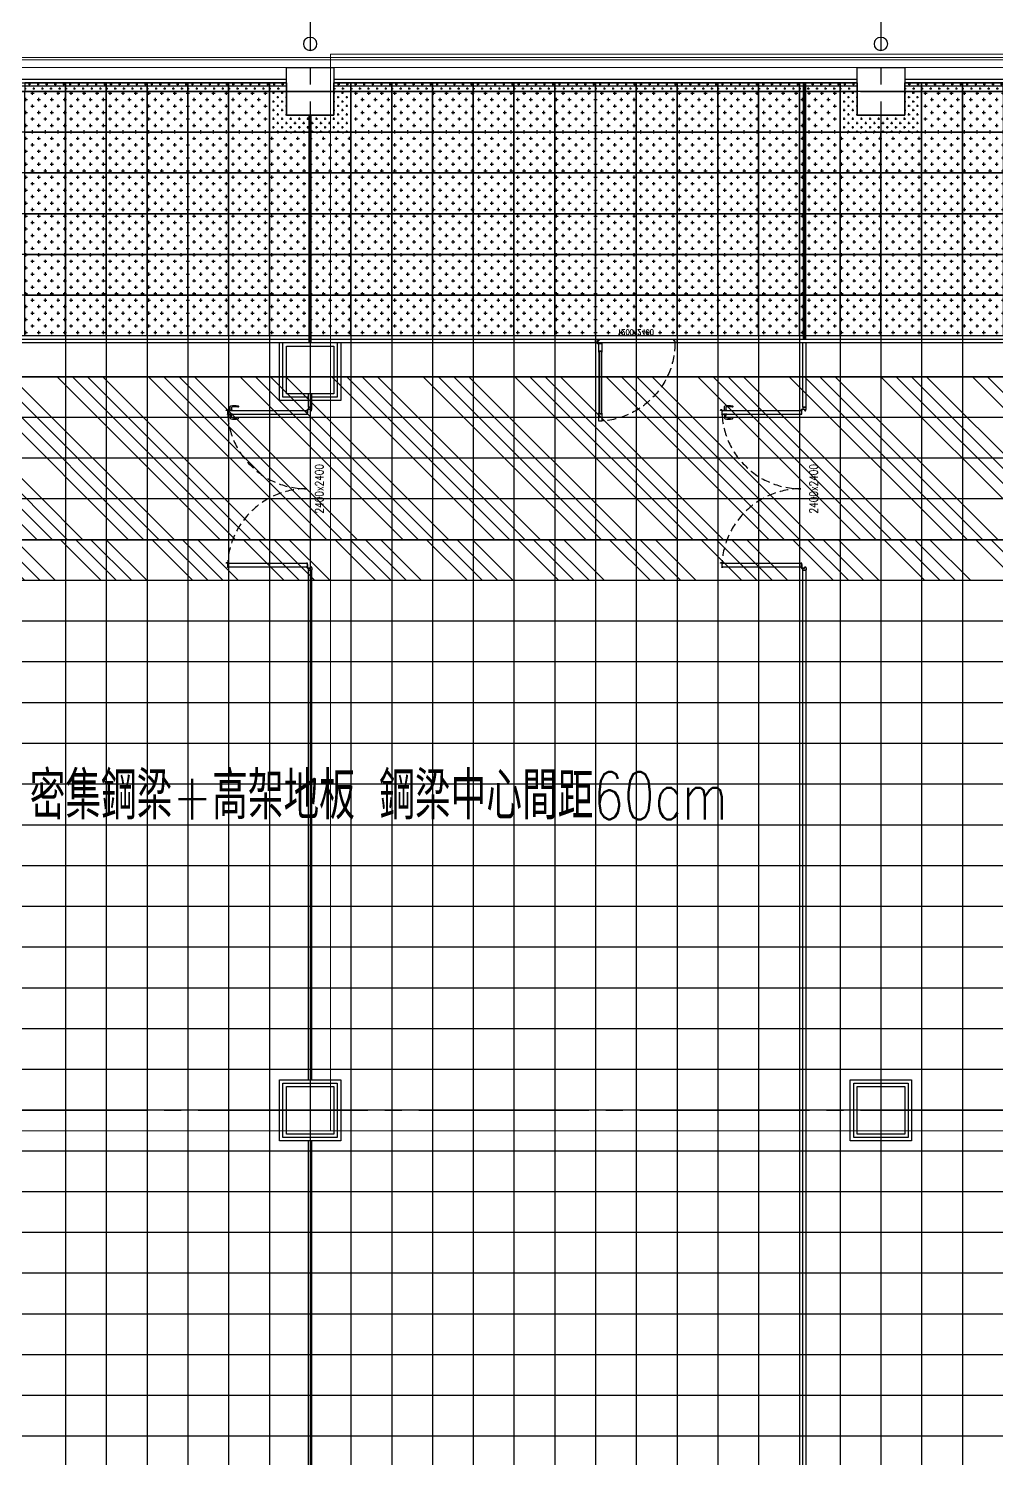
# Model space of a CAD drawing. Header units: millimetres. Extents: x -960 to 41501, y -1010 to 11880.
# Drawn here: x 3906 to 5330, y 6987 to 9092 of the extents above; entities that cross this region are included whole.
import ezdxf
from ezdxf.enums import TextEntityAlignment as Align

# ---------------------------------------------------------------- set-up
doc = ezdxf.new("R2010")
doc.units = ezdxf.units.MM
doc.header["$LTSCALE"] = 100
for name, pattern in [('188K-SM-03-F10-ARCH-PA-Y2257103$0$AP5A-SM-03-F20-ARCH-PA-Y2230801+Y2230803$0$ALL-PA-TXT-Y2221201$0$DASHED', [19.05, 12.7, -6.35]), ('188K-SM-03-F10-ARCH-PA-Y2257103$0$DASHED', [19.05, 12.7, -6.35]), ('X-S-FAB-L10$0$COL-CEN-LIN', [3.25, 2.5, -0.25, 0.25, -0.25])]:
    doc.linetypes.add(name, pattern=pattern)
for name, color, linetype in [('0-XREF', 7, 'Continuous'), ('188K-SM-03-F10-ARCH-PA-Y2257103$0$K-Divider-7.5', 53, 'Continuous'), ('188K-SM-03-F10-ARCH-PA-Y2257103$0$K-Door', 53, 'Continuous'), ('188K-SM-03-F10-ARCH-PA-Y2257103$0$K-P1S-4.2-單抗', 53, 'Continuous'), ('188K-SM-03-F10-ARCH-PA-Y2257103$0$K-P2D-4.2-雙抗', 53, 'Continuous'), ('188K-SM-03-F10-ARCH-PA-Y2257103$0$K-岩棉 2hr 7.5-非抗', 53, 'Continuous'), ('188K-SM-03-F10-ARCH-RF-Y2257103$0$K-RF-0.55', 191, 'Continuous'), ('188K-SM-03-F10-ARCH-RF-Y2257103$0$K-RF-0.55-AREA', 6, 'Continuous'), ('188K-SM-03-F10-ARCH-RF-Y2257103$0$K-RF-動線-1500', 5, 'Continuous'), ('188K-SM-03-F10-ARCH-RF-Y2257103$0$K-RF-動線-1500-預降', 14, 'Continuous'), ('188K-SM-03-F10-ARCH-RF-Y2257103$0$K-格柵-不定尺', 80, 'Continuous'), ('188K-SM-03-F10-ARCH-RF-Y2257103$0$K-格柵-整', 30, 'Continuous'), ('X-S-FAB-L10$0$0-DIM-TXT', 8, 'Continuous'), ('X-S-FAB-L10$0$A-OBJE-MEP', 8, 'Continuous'), ('X-S-FAB-L10$0$A-WALL-EX', 8, 'Continuous'), ('X-S-FAB-L10$0$BLOCK', 8, 'Continuous'), ('X-S-FAB-L10$0$CCL', 8, 'X-S-FAB-L10$0$COL-CEN-LIN'), ('X-S-FAB-L10$0$COL-S', 8, 'Continuous'), ('X-S-FAB-L10$0$S-FNDN', 8, 'Continuous'), ('X-S-FAB-L10$0$TXT', 8, 'Continuous')]:
    doc.layers.add(name, color=color, linetype=linetype)
doc.styles.add('188K-SM-03-F10-ARCH-PA-Y2257103$0$14P7-XFDP10$0$AA-TXT', font='simplex.shx', dxfattribs={"width": 0.8, "bigfont": 'chineset.shx'})
doc.styles.add('188K-SM-03-F10-ARCH-PA-Y2257103$0$AP5A-SM-03-F20-ARCH-PA-Y2230801+Y2230803$0$ALL-PA-TXT-Y2221201$0$Standard', font='txt.shx', dxfattribs={"bigfont": 'chineset.shx'})
doc.styles.add('X-S-FAB-L10$0$CHINA', font='simplex.shx', dxfattribs={"width": 0.75, "bigfont": 'chineset.shx'})
doc.styles.add('X-S-FAB-L10$0$Standard', font='', dxfattribs={"width": 0.8})
doc.styles.add('X-S-FAB-L10$0$TG_NOTE_TEXT', font='simplex.shx', dxfattribs={"width": 0.75, "bigfont": 'chineset.shx'})
doc.styles.get('X-S-FAB-L10$0$Standard').set_extended_font_data('Microsoft JhengHei')
pattern_1 = [(0, (1680, 0), (6.35, 6.35), [3.175, -9.525]), (90, (1681.5874, -1.5875), (-6.35, 6.35), [3.175, -9.525])]
pattern_2 = [(0, (2520, 2e-11), (6.35, 6.35), [3.175, -9.525]), (90, (2521.5873, -1.5875), (-6.35, 6.35), [3.175, -9.525])]

# ---------------------------------------------------------------- blocks, each defined once
blk = doc.blocks.new('X-S-FAB-L10$0$FAB2-L05')
at = {"layer": 'X-S-FAB-L10$0$CCL'}
for p, q in [((-21840, 11005), (-21840, 0)), ((-21000, 11005), (-21000, 0)), ((-26880, 9720), (1210, 9720)), ((-26880, 8220), (1210, 8220))]:
    blk.add_line(p, q, dxfattribs=at)
at = {"layer": 'X-S-FAB-L10$0$COL-S'}
for points in [[(-21875, 9755), (-21805, 9755), (-21805, 9685), (-21875, 9685)], [(-21035, 9755), (-20965, 9755), (-20965, 9685), (-21035, 9685)], [(-21875, 9345), (-21805, 9345), (-21805, 9275), (-21875, 9275)], [(-21875, 8255), (-21805, 8255), (-21805, 8185), (-21875, 8185)], [(-21035, 8255), (-20965, 8255), (-20965, 8185), (-21035, 8185)]]:
    blk.add_lwpolyline(points, close=True, dxfattribs=at)
blk = doc.blocks.new('X-S-FAB-L10')
at = {"layer": 'X-S-FAB-L10$0$A-OBJE-MEP', "lineweight": 0, "flags": 128}
for points in [[(4329.5, 9070, 1), (4310.5, 9070, 1)], [(5169.5, 9070, 1), (5150.5, 9070, 1)]]:
    blk.add_lwpolyline(points, format="xyb", close=True, dxfattribs=at)
at = {"layer": 'X-S-FAB-L10$0$A-OBJE-MEP', "lineweight": 0}
for centre in [(4320, 9070), (5160, 9070)]:
    blk.add_circle(centre, 10, dxfattribs=at)
at = {"layer": 'X-S-FAB-L10$0$A-WALL-EX', "lineweight": 0}
blk.add_line((1800, 9046.5), (6815, 9046.5), dxfattribs=at)
at = {"layer": 'X-S-FAB-L10$0$A-WALL-EX', "lineweight": 0, "flags": 128}
for points in [[(1796.5, 9035), (6815, 9035)], [(6815, 9050), (1800, 9050)], [(1800, 9050), (6815, 9050)], [(1800, 9050), (6815, 9050)], [(1800, 9050), (6815, 9050)], [(1800, 9050), (6815, 9050)], [(1800, 9050), (6815, 9050)], [(1800, 9050), (6815, 9050)], [(1800, 9050), (6815, 9050)]]:
    blk.add_lwpolyline(points, dxfattribs=at)
at = {"layer": 'X-S-FAB-L10$0$COL-S'}
for p, q in [((4285, 9035), (4355, 9035)), ((4285, 8965), (4285, 9035)), ((4355, 9035), (4355, 8965)), ((5125, 9035), (5195, 9035)), ((5125, 8965), (5125, 9035)), ((5195, 9035), (5195, 8965)), ((4355, 8965), (4285, 8965)), ((5195, 8965), (5125, 8965)), ((4285, 8625), (4355, 8625)), ((4285, 8555), (4285, 8625)), ((4355, 8625), (4355, 8555)), ((4355, 8555), (4285, 8555)), ((4285, 7535), (4355, 7535)), ((4285, 7465), (4285, 7535)), ((4355, 7535), (4355, 7465)), ((5125, 7535), (5195, 7535)), ((5125, 7465), (5125, 7535)), ((5195, 7535), (5195, 7465)), ((4355, 7465), (4285, 7465)), ((5195, 7465), (5125, 7465))]:
    blk.add_line(p, q, dxfattribs=at)
at = {"layer": 'X-S-FAB-L10$0$S-FNDN', "lineweight": 0, "flags": 128}
for points in [[(11935, 9055), (4350, 9055), (4350, 7470), (9330, 7470), (9330, -55), (11935, -55), (11935, 4530), (11070, 4530), (11070, 5003), (11935, 5003)], [(4350, 7470), (1830, 7470), (1830, 1500), (1812.5, 1500), (1812.5, -55), (9330, -55), (9330, 7470)]]:
    blk.add_lwpolyline(points, close=True, dxfattribs=at)
at = {"layer": 'X-S-FAB-L10$0$BLOCK'}
blk.add_blockref('X-S-FAB-L10$0$FAB2-L05', (26160, -720), dxfattribs=at)
at = {"style": 'X-S-FAB-L10$0$TG_NOTE_TEXT', "width": 0.5, "flags": 1}
for p in [(7463.3, 9020), (18268.3, 8649), (11197.8, 4800.2), (16485.8, 4800.2), (25420.3, 2635), (13360, 320, 0), (7463.3, -33.3)]:
    blk.add_attdef('WH', text='', height=20, dxfattribs=at).set_placement(p, align=Align.BOTTOM_LEFT)
at = {"width": 0.5}
for style, p in [('X-S-FAB-L10$0$TG_NOTE_TEXT', (7585, 9020)), ('X-S-FAB-L10$0$TG_NOTE_TEXT', (18390, 8649)), ('X-S-FAB-L10$0$TG_NOTE_TEXT', (11117.5, 4813.5)), ('X-S-FAB-L10$0$TG_NOTE_TEXT', (16607.5, 4813.5)), ('X-S-FAB-L10$0$TG_NOTE_TEXT', (25350, 2635)), ('X-S-FAB-L10$0$Standard', (13129.4, 325, 0)), ('X-S-FAB-L10$0$TG_NOTE_TEXT', (7585, -20))]:
    blk.add_attdef('DESC', text='', height=10, dxfattribs=dict(at, style=style)).set_placement(p, align=Align.BOTTOM_LEFT)
for tag, style, p in [('TYPE', 'X-S-FAB-L10$0$TG_NOTE_TEXT', (7619.3, 9020)), ('NO', 'X-S-FAB-L10$0$TG_NOTE_TEXT', (7650.1, 9020)), ('TYPE', 'X-S-FAB-L10$0$TG_NOTE_TEXT', (18424.2, 8649)), ('NO', 'X-S-FAB-L10$0$TG_NOTE_TEXT', (18455, 8649)), ('NO', 'X-S-FAB-L10$0$TG_NOTE_TEXT', (11088.6, 4813.5)), ('TYPE', 'X-S-FAB-L10$0$TG_NOTE_TEXT', (11151.8, 4813.5)), ('TYPE', 'X-S-FAB-L10$0$TG_NOTE_TEXT', (16641.8, 4813.5)), ('NO', 'X-S-FAB-L10$0$TG_NOTE_TEXT', (16672.6, 4813.5)), ('NO', 'X-S-FAB-L10$0$TG_NOTE_TEXT', (25313, 2635)), ('TYPE', 'X-S-FAB-L10$0$TG_NOTE_TEXT', (25350, 2635)), ('NO', 'X-S-FAB-L10$0$Standard', (13100, 320, 0)), ('TYPE', 'X-S-FAB-L10$0$Standard', (13129.4, 320, 0)), ('TYPE', 'X-S-FAB-L10$0$TG_NOTE_TEXT', (7619.3, -20)), ('NO', 'X-S-FAB-L10$0$TG_NOTE_TEXT', (7650.1, -20))]:
    blk.add_attdef(tag, text='', height=10, dxfattribs=dict(at, style=style)).set_placement(p, align=Align.BOTTOM_RIGHT)
at = {"style": 'X-S-FAB-L10$0$TG_NOTE_TEXT', "width": 0.5, "flags": 1}
for rotation, p in [(180, (43, 7480)), (180, (943, 7480)), (90, (24310, 3717.8)), (270, (17080, 1711.7))]:
    blk.add_attdef('WH', text='', height=20, rotation=rotation, dxfattribs=at).set_placement(p, align=Align.BOTTOM_LEFT)
at = {"width": 0.5}
for rotation, style, p in [(180, 'X-S-FAB-L10$0$Standard', (317.6, 7480)), (180, 'X-S-FAB-L10$0$Standard', (1217.6, 7480)), (90, 'X-S-FAB-L10$0$TG_NOTE_TEXT', (24310, 3647.5)), (270, 'X-S-FAB-L10$0$TG_NOTE_TEXT', (17080, 1605))]:
    blk.add_attdef('DESC', text='', height=10, rotation=rotation, dxfattribs=dict(at, style=style)).set_placement(p, align=Align.BOTTOM_LEFT)
for tag, rotation, style, p in [('TYPE', 180, 'X-S-FAB-L10$0$Standard', (317.6, 7480)), ('NO', 180, 'X-S-FAB-L10$0$Standard', (347, 7480)), ('TYPE', 180, 'X-S-FAB-L10$0$Standard', (1217.6, 7480)), ('NO', 180, 'X-S-FAB-L10$0$Standard', (1247, 7480)), ('TYPE', 90, 'X-S-FAB-L10$0$TG_NOTE_TEXT', (24310, 3647.5)), ('NO', 90, 'X-S-FAB-L10$0$TG_NOTE_TEXT', (24310, 3610.5)), ('TYPE', 270, 'X-S-FAB-L10$0$TG_NOTE_TEXT', (17080, 1605)), ('NO', 270, 'X-S-FAB-L10$0$TG_NOTE_TEXT', (17080, 1573))]:
    blk.add_attdef(tag, text='', height=10, rotation=rotation, dxfattribs=dict(at, style=style)).set_placement(p, align=Align.BOTTOM_RIGHT)
at = {"layer": 'X-S-FAB-L10$0$0-DIM-TXT', "style": 'X-S-FAB-L10$0$CHINA', "width": 0.75}
for p in [(667.4, 7855.1, -2689.4), (22627.4, 6728.8), (25644.7, 6728.8), (24778.8, 5569.1), (1118.3, 4980), (417.8, 4594.6), (23874.8, 4355), (22927.4, 4330.1), (23749.9, 3901.4), (417.8, 3765.2), (1118.3, 3730), (417.8, 3115.8), (536.9, 2227.8), (16909, 1782.7), (888.4, 880.5), (16977.4, 750), (18878.8, 750), (25641.2, 553.2), (21364, 526.9)]:
    blk.add_attdef('HIG', text='', height=80, dxfattribs=at).set_placement(p, align=Align.MIDDLE_LEFT)
at = {"layer": 'X-S-FAB-L10$0$TXT', "insert": (3907.3, 7998.2), "char_height": 70, "width": 1147.798, "attachment_point": 1, "line_spacing_factor": 1.2, "style": 'X-S-FAB-L10$0$CHINA'}
blk.add_mtext('密集鋼梁+高架地板 鋼梁中心間距60cm', dxfattribs=at)
blk = doc.blocks.new('188K-SM-03-F10-ARCH-RF-Y2257103$0$格柵-60x60')
h = blk.add_hatch()
h.set_pattern_fill('CROSS', color=256, scale=1.5)
h.set_pattern_definition([(0, (-67309.572, -18158.226), (9.525, 9.525), [4.7625, -14.2875]), (90, (-67307.191, -18160.607), (-9.525, 9.525), [4.7625, -14.2875])])
h.paths.add_polyline_path([(0, 60), (60, 60), (60, 0), (0, 0)])
blk.add_lwpolyline([(0, 60), (60, 60), (60, 0), (0, 0)], close=True)
blk = doc.blocks.new('188K-SM-03-F10-ARCH-RF-Y2257103')
at = {"layer": '188K-SM-03-F10-ARCH-RF-Y2257103$0$K-RF-動線-1500'}
h = blk.add_hatch(dxfattribs=at)
h.set_pattern_fill('ANSI34', color=256, scale=5, angle=90)
h.paths.add_polyline_path([(1765, 8580), (19320, 8580), (19320, 8340), (1765, 8340)])
at = {"layer": '188K-SM-03-F10-ARCH-RF-Y2257103$0$K-RF-動線-1500-預降'}
h = blk.add_hatch(dxfattribs=at)
h.set_pattern_fill('ANSI34', color=256, scale=5, angle=90)
h.set_pattern_definition([(135, (5, -240), (-67.3519, -67.3519), []), (135, (5, -217.55), (-67.3519, -67.3519), []), (135, (5, -195.1), (-67.3519, -67.3519), []), (135, (5, -172.65), (-67.3519, -67.3519), [])])
h.paths.add_polyline_path([(1770, 8340), (19325, 8340), (19325, 8280), (1770, 8280)])
at = {"layer": '188K-SM-03-F10-ARCH-RF-Y2257103$0$K-格柵-不定尺'}
h = blk.add_hatch(dxfattribs=at)
h.set_pattern_fill('CROSS', color=256)
h.set_pattern_definition([(0, (1740, -1e-11), (6.35, 6.35), [3.175, -9.525]), (90, (1741.5874, -1.5875), (-6.35, 6.35), [3.175, -9.525])])
h.paths.add_polyline_path([(3900, 9000), (3960, 9000), (3960, 9012.5), (3900, 9012.5)])
h = blk.add_hatch(dxfattribs=at)
h.set_pattern_fill('CROSS', color=256)
h.set_pattern_definition([(0, (1800, -1e-11), (6.35, 6.35), [3.175, -9.525]), (90, (1801.5874, -1.5875), (-6.35, 6.35), [3.175, -9.525])])
h.paths.add_polyline_path([(3960, 9000), (4020, 9000), (4020, 9012.5), (3960, 9012.5)])
h = blk.add_hatch(dxfattribs=at)
h.set_pattern_fill('CROSS', color=256)
h.set_pattern_definition([(0, (1860, -1e-11), (6.35, 6.35), [3.175, -9.525]), (90, (1861.5873, -1.5875), (-6.35, 6.35), [3.175, -9.525])])
h.paths.add_polyline_path([(4020, 9000), (4080, 9000), (4080, 9012.5), (4020, 9012.5)])
h = blk.add_hatch(dxfattribs=at)
h.set_pattern_fill('CROSS', color=256)
h.set_pattern_definition([(0, (1920, -1e-11), (6.35, 6.35), [3.175, -9.525]), (90, (1921.5874, -1.5875), (-6.35, 6.35), [3.175, -9.525])])
h.paths.add_polyline_path([(4080, 9000), (4140, 9000), (4140, 9012.5), (4080, 9012.5)])
h = blk.add_hatch(dxfattribs=at)
h.set_pattern_fill('CROSS', color=256)
h.set_pattern_definition([(0, (1980, -1e-11), (6.35, 6.35), [3.175, -9.525]), (90, (1981.5874, -1.5875), (-6.35, 6.35), [3.175, -9.525])])
h.paths.add_polyline_path([(4140, 9000), (4200, 9000), (4200, 9012.5), (4140, 9012.5)])
h = blk.add_hatch(dxfattribs=at)
h.set_pattern_fill('CROSS', color=256)
h.set_pattern_definition([(0, (2040, -1e-11), (6.35, 6.35), [3.175, -9.525]), (90, (2041.5874, -1.5875), (-6.35, 6.35), [3.175, -9.525])])
h.paths.add_polyline_path([(4200, 9000), (4260, 9000), (4260, 9012.5), (4200, 9012.5)])
h = blk.add_hatch(dxfattribs=at)
h.set_pattern_fill('CROSS', color=256)
h.set_pattern_definition([(0, (2100, 1e-11), (6.35, 6.35), [3.175, -9.525]), (90, (2101.5876, -1.5875), (-6.35, 6.35), [3.175, -9.525])])
h.paths.add_polyline_path([(4260, 9000), (4285, 9000), (4285, 9012.5), (4260, 9012.5)])
h = blk.add_hatch(dxfattribs=at)
h.set_pattern_fill('CROSS', color=256)
h.set_pattern_definition([(0, (2195, 1e-11), (6.35, 6.35), [3.175, -9.525]), (90, (2196.5875, -1.5875), (-6.35, 6.35), [3.175, -9.525])])
h.paths.add_polyline_path([(4355, 9000), (4380, 9000), (4380, 9012.5), (4355, 9012.5)])
h = blk.add_hatch(dxfattribs=at)
h.set_pattern_fill('CROSS', color=256)
h.set_pattern_definition([(0, (2220, 1e-11), (6.35, 6.35), [3.175, -9.525]), (90, (2221.587, -1.5875), (-6.35, 6.35), [3.175, -9.525])])
h.paths.add_polyline_path([(4380, 9000), (4440, 9000), (4440, 9012.5), (4380, 9012.5)])
h = blk.add_hatch(dxfattribs=at)
h.set_pattern_fill('CROSS', color=256)
h.set_pattern_definition([(0, (2280, 1e-11), (6.35, 6.35), [3.175, -9.525]), (90, (2281.587, -1.5875), (-6.35, 6.35), [3.175, -9.525])])
h.paths.add_polyline_path([(4440, 9000), (4500, 9000), (4500, 9012.5), (4440, 9012.5)])
h = blk.add_hatch(dxfattribs=at)
h.set_pattern_fill('CROSS', color=256)
h.set_pattern_definition([(0, (2340, 1e-11), (6.35, 6.35), [3.175, -9.525]), (90, (2341.587, -1.5875), (-6.35, 6.35), [3.175, -9.525])])
h.paths.add_polyline_path([(4500, 9000), (4560, 9000), (4560, 9012.5), (4500, 9012.5)])
h = blk.add_hatch(dxfattribs=at)
h.set_pattern_fill('CROSS', color=256)
h.set_pattern_definition([(0, (2400, 1e-11), (6.35, 6.35), [3.175, -9.525]), (90, (2401.587, -1.5875), (-6.35, 6.35), [3.175, -9.525])])
h.paths.add_polyline_path([(4560, 9000), (4620, 9000), (4620, 9012.5), (4560, 9012.5)])
h = blk.add_hatch(dxfattribs=at)
h.set_pattern_fill('CROSS', color=256)
h.set_pattern_definition([(0, (2460, 1e-11), (6.35, 6.35), [3.175, -9.525]), (90, (2461.587, -1.5875), (-6.35, 6.35), [3.175, -9.525])])
h.paths.add_polyline_path([(4620, 9000), (4680, 9000), (4680, 9012.5), (4620, 9012.5)])
h = blk.add_hatch(dxfattribs=at)
h.set_pattern_fill('CROSS', color=256)
h.set_pattern_definition([(0, (2520, 1e-11), (6.35, 6.35), [3.175, -9.525]), (90, (2521.587, -1.5875), (-6.35, 6.35), [3.175, -9.525])])
h.paths.add_polyline_path([(4680, 9000), (4740, 9000), (4740, 9012.5), (4680, 9012.5)])
h = blk.add_hatch(dxfattribs=at)
h.set_pattern_fill('CROSS', color=256)
h.set_pattern_definition([(0, (2580, 1e-11), (6.35, 6.35), [3.175, -9.525]), (90, (2581.587, -1.5875), (-6.35, 6.35), [3.175, -9.525])])
h.paths.add_polyline_path([(4740, 9000), (4800, 9000), (4800, 9012.5), (4740, 9012.5)])
h = blk.add_hatch(dxfattribs=at)
h.set_pattern_fill('CROSS', color=256)
h.set_pattern_definition([(0, (2640, 1e-11), (6.35, 6.35), [3.175, -9.525]), (90, (2641.587, -1.5875), (-6.35, 6.35), [3.175, -9.525])])
h.paths.add_polyline_path([(4800, 9000), (4860, 9000), (4860, 9012.5), (4800, 9012.5)])
h = blk.add_hatch(dxfattribs=at)
h.set_pattern_fill('CROSS', color=256)
h.set_pattern_definition([(0, (2700, 1e-11), (6.35, 6.35), [3.175, -9.525]), (90, (2701.587, -1.5875), (-6.35, 6.35), [3.175, -9.525])])
h.paths.add_polyline_path([(4860, 9000), (4920, 9000), (4920, 9012.5), (4860, 9012.5)])
h = blk.add_hatch(dxfattribs=at)
h.set_pattern_fill('CROSS', color=256)
h.set_pattern_definition([(0, (2760, 1e-11), (6.35, 6.35), [3.175, -9.525]), (90, (2761.587, -1.5875), (-6.35, 6.35), [3.175, -9.525])])
h.paths.add_polyline_path([(4920, 9000), (4980, 9000), (4980, 9012.5), (4920, 9012.5)])
h = blk.add_hatch(dxfattribs=at)
h.set_pattern_fill('CROSS', color=256)
h.set_pattern_definition([(0, (2820, 1e-11), (6.35, 6.35), [3.175, -9.525]), (90, (2821.587, -1.5875), (-6.35, 6.35), [3.175, -9.525])])
h.paths.add_polyline_path([(4980, 9000), (5040, 9000), (5040, 9012.5), (4980, 9012.5)])
h = blk.add_hatch(dxfattribs=at)
h.set_pattern_fill('CROSS', color=256)
h.set_pattern_definition([(0, (2880, 1e-11), (6.35, 6.35), [3.175, -9.525]), (90, (2881.587, -1.5875), (-6.35, 6.35), [3.175, -9.525])])
h.paths.add_polyline_path([(5040, 9000), (5100, 9000), (5100, 9012.5), (5040, 9012.5)])
h = blk.add_hatch(dxfattribs=at)
h.set_pattern_fill('CROSS', color=256)
h.set_pattern_definition([(0, (2940, 3e-11), (6.35, 6.35), [3.175, -9.525]), (90, (2941.5875, -1.5875), (-6.35, 6.35), [3.175, -9.525])])
h.paths.add_polyline_path([(5100, 9000), (5125, 9000), (5125, 9012.5), (5100, 9012.5)])
h = blk.add_hatch(dxfattribs=at)
h.set_pattern_fill('CROSS', color=256)
h.set_pattern_definition([(0, (3035, 3e-11), (6.35, 6.35), [3.175, -9.525]), (90, (3036.5874, -1.5875), (-6.35, 6.35), [3.175, -9.525])])
h.paths.add_polyline_path([(5195, 9000), (5220, 9000), (5220, 9012.5), (5195, 9012.5)])
h = blk.add_hatch(dxfattribs=at)
h.set_pattern_fill('CROSS', color=256)
h.set_pattern_definition([(0, (3059.9997, -1e-11), (6.35, 6.35), [3.175, -9.525]), (90, (3061.587, -1.5875), (-6.35, 6.35), [3.175, -9.525])])
h.paths.add_polyline_path([(5220, 9000), (5280, 9000), (5280, 9012.5), (5220, 9012.5)])
h = blk.add_hatch(dxfattribs=at)
h.set_pattern_fill('CROSS', color=256)
h.set_pattern_definition([(0, (3120, -1e-11), (6.35, 6.35), [3.175, -9.525]), (90, (3121.587, -1.5875), (-6.35, 6.35), [3.175, -9.525])])
h.paths.add_polyline_path([(5280, 9000), (5340, 9000), (5340, 9012.5), (5280, 9012.5)])
h = blk.add_hatch(dxfattribs=at)
h.set_pattern_fill('CROSS', color=256)
h.set_pattern_definition(pattern_1)
edge = h.paths.add_edge_path()
edge.add_line((4260, 9000), (4285, 9000))
edge.add_line((4285, 9000), (4285, 8965))
edge.add_line((4285, 8965), (4320, 8965))
edge.add_line((4320, 8965), (4320, 8940))
edge.add_line((4320, 8940), (4260, 8940))
edge.add_line((4260, 8940), (4260, 9000))
h = blk.add_hatch(dxfattribs=at)
h.set_pattern_fill('CROSS', color=256)
h.set_pattern_definition(pattern_1)
edge = h.paths.add_edge_path()
edge.add_line((4380, 9000), (4355, 9000))
edge.add_line((4355, 9000), (4355, 8965))
edge.add_line((4355, 8965), (4320, 8965))
edge.add_line((4320, 8965), (4320, 8940))
edge.add_line((4320, 8940), (4380, 8940))
edge.add_line((4380, 8940), (4380, 9000))
h = blk.add_hatch(dxfattribs=at)
h.set_pattern_fill('CROSS', color=256)
h.set_pattern_definition(pattern_2)
edge = h.paths.add_edge_path()
edge.add_line((5100, 9000), (5125, 9000))
edge.add_line((5125, 9000), (5125, 8965))
edge.add_line((5125, 8965), (5160, 8965))
edge.add_line((5160, 8965), (5160, 8940))
edge.add_line((5160, 8940), (5100, 8940))
edge.add_line((5100, 8940), (5100, 9000))
h = blk.add_hatch(dxfattribs=at)
h.set_pattern_fill('CROSS', color=256)
h.set_pattern_definition(pattern_2)
edge = h.paths.add_edge_path()
edge.add_line((5220, 9000), (5195, 9000))
edge.add_line((5195, 9000), (5195, 8965))
edge.add_line((5195, 8965), (5160, 8965))
edge.add_line((5160, 8965), (5160, 8940))
edge.add_line((5160, 8940), (5220, 8940))
edge.add_line((5220, 8940), (5220, 9000))
at = {"layer": '188K-SM-03-F10-ARCH-RF-Y2257103$0$K-RF-0.55'}
for p, q in [((3960, 9012.5), (3960, -12.5)), ((4020, 9012.5), (4020, -12.5)), ((4080, 9012.5), (4080, -12.5)), ((4140, 9012.5), (4140, -12.5)), ((4200, 9012.5), (4200, -12.5)), ((4260, 9012.5), (4260, -12.5)), ((4380, 9012.5), (4380, -12.5)), ((4440, 9012.5), (4440, -12.5)), ((4500, 9012.5), (4500, -12.5)), ((4560, 9012.5), (4560, -12.5)), ((4620, 9012.5), (4620, -12.5)), ((4680, 9012.5), (4680, -12.5)), ((4740, 9012.5), (4740, -12.5)), ((4800, 9012.5), (4800, -12.5)), ((4860, 9012.5), (4860, -12.5)), ((4920, 9012.5), (4920, -12.5)), ((4980, 9012.5), (4980, -12.5)), ((5040, 9012.5), (5040, -12.5)), ((5100, 9012.5), (5100, -12.5)), ((5220, 9012.5), (5220, -12.5)), ((5280, 9012.5), (5280, -12.5)), ((17595, 9000), (1835, 9000)), ((4320, 8965), (4320, 35)), ((5160, 8965), (5160, 35)), ((17595, 8940), (1765, 8940)), ((17595, 8880), (1765, 8880)), ((17595, 8820), (1765, 8820)), ((17595, 8760), (1765, 8760)), ((17595, 8700), (1765, 8700)), ((17595, 8640), (1765, 8640)), ((19320, 8580), (1765, 8580)), ((19320, 8520), (1765, 8520)), ((19320, 8460), (1765, 8460)), ((19320, 8400), (1765, 8400)), ((19320, 8340), (1765, 8340)), ((19320, 8280), (1845, 8280)), ((19320, 8220), (1845, 8220)), ((19320, 8160), (1845, 8160)), ((19320, 8100), (1845, 8100)), ((19320, 8040), (1845, 8040)), ((19320, 7980), (1845, 7980)), ((19320, 7920), (1845, 7920)), ((19320, 7860), (1845, 7860)), ((19320, 7800), (1845, 7800)), ((19320, 7740), (1845, 7740)), ((19320, 7680), (1845, 7680)), ((19320, 7620), (1845, 7620)), ((19320, 7560), (1845, 7560)), ((19285, 7500), (1845, 7500)), ((19320, 7440), (1845, 7440)), ((19320, 7380), (1845, 7380)), ((21180, 7320), (1845, 7320)), ((21349.5, 7260), (1845, 7260)), ((21349.5, 7200), (1845, 7200)), ((21349.5, 7140), (1845, 7140)), ((21349.5, 7080), (1845, 7080)), ((21349.5, 7020), (1845, 7020))]:
    blk.add_line(p, q, dxfattribs=at)
at = {"layer": '188K-SM-03-F10-ARCH-RF-Y2257103$0$K-RF-0.55-AREA', "elevation": 0}
blk.add_lwpolyline([(1835, 9012.5), (2605, 9012.5), (2605, 8965), (2675, 8965), (2675, 9012.5), (3445, 9012.5), (3445, 8965), (3515, 8965), (3515, 9012.5), (4285, 9012.5), (4285, 8965), (4355, 8965), (4355, 9012.5), (5125, 9012.5), (5125, 8965), (5195, 8965), (5195, 9012.5), (5965, 9012.5)], dxfattribs=at)
at = {"layer": '188K-SM-03-F10-ARCH-RF-Y2257103$0$K-RF-0.55-AREA'}
for points in [[(4285, 8625), (4355, 8625), (4355, 8555), (4285, 8555)], [(4285, 7535), (4355, 7535), (4355, 7465), (4285, 7465)], [(5125, 7535), (5195, 7535), (5195, 7465), (5125, 7465)]]:
    blk.add_lwpolyline(points, close=True, dxfattribs=at)
at = {"layer": '188K-SM-03-F10-ARCH-RF-Y2257103$0$K-RF-動線-1500'}
blk.add_lwpolyline([(1765, 8580), (19320, 8580), (19320, 8340), (1765, 8340)], close=True, dxfattribs=at)
at = {"layer": '188K-SM-03-F10-ARCH-RF-Y2257103$0$K-RF-動線-1500-預降'}
blk.add_lwpolyline([(1770, 8340), (19325, 8340), (19325, 8280), (1770, 8280)], close=True, dxfattribs=at)
at = {"layer": '188K-SM-03-F10-ARCH-RF-Y2257103$0$K-格柵-不定尺'}
for points in [[(3900, 9000), (3960, 9000), (3960, 9012.5), (3900, 9012.5)], [(3960, 9000), (4020, 9000), (4020, 9012.5), (3960, 9012.5)], [(4020, 9000), (4080, 9000), (4080, 9012.5), (4020, 9012.5)], [(4080, 9000), (4140, 9000), (4140, 9012.5), (4080, 9012.5)], [(4140, 9000), (4200, 9000), (4200, 9012.5), (4140, 9012.5)], [(4200, 9000), (4260, 9000), (4260, 9012.5), (4200, 9012.5)], [(4260, 9000), (4285, 9000), (4285, 9012.5), (4260, 9012.5)], [(4355, 9000), (4380, 9000), (4380, 9012.5), (4355, 9012.5)], [(4380, 9000), (4440, 9000), (4440, 9012.5), (4380, 9012.5)], [(4440, 9000), (4500, 9000), (4500, 9012.5), (4440, 9012.5)], [(4500, 9000), (4560, 9000), (4560, 9012.5), (4500, 9012.5)], [(4560, 9000), (4620, 9000), (4620, 9012.5), (4560, 9012.5)], [(4620, 9000), (4680, 9000), (4680, 9012.5), (4620, 9012.5)], [(4680, 9000), (4740, 9000), (4740, 9012.5), (4680, 9012.5)], [(4740, 9000), (4800, 9000), (4800, 9012.5), (4740, 9012.5)], [(4800, 9000), (4860, 9000), (4860, 9012.5), (4800, 9012.5)], [(4860, 9000), (4920, 9000), (4920, 9012.5), (4860, 9012.5)], [(4920, 9000), (4980, 9000), (4980, 9012.5), (4920, 9012.5)], [(4980, 9000), (5040, 9000), (5040, 9012.5), (4980, 9012.5)], [(5040, 9000), (5100, 9000), (5100, 9012.5), (5040, 9012.5)], [(5100, 9000), (5125, 9000), (5125, 9012.5), (5100, 9012.5)], [(5195, 9000), (5220, 9000), (5220, 9012.5), (5195, 9012.5)], [(5220, 9000), (5280, 9000), (5280, 9012.5), (5220, 9012.5)], [(5280, 9000), (5340, 9000), (5340, 9012.5), (5280, 9012.5)]]:
    blk.add_lwpolyline(points, close=True, dxfattribs=at)
for points in [[(4260, 9000), (4285, 9000), (4285, 8965), (4320, 8965), (4320, 8940), (4260, 8940), (4260, 9000)], [(4380, 9000), (4355, 9000), (4355, 8965), (4320, 8965), (4320, 8940), (4380, 8940), (4380, 9000)], [(5100, 9000), (5125, 9000), (5125, 8965), (5160, 8965), (5160, 8940), (5100, 8940), (5100, 9000)], [(5220, 9000), (5195, 9000), (5195, 8965), (5160, 8965), (5160, 8940), (5220, 8940), (5220, 9000)]]:
    blk.add_lwpolyline(points, dxfattribs=at)
at = {"layer": '188K-SM-03-F10-ARCH-RF-Y2257103$0$K-格柵-整'}
for p in [(3900, 8940), (3960, 8940), (4020, 8940), (4080, 8940), (4140, 8940), (4200, 8940), (4380, 8940), (4440, 8940), (4500, 8940), (4560, 8940), (4620, 8940), (4680, 8940), (4740, 8940), (4800, 8940), (4860, 8940), (4920, 8940), (4980, 8940), (5040, 8940), (5220, 8940), (5280, 8940), (3900, 8880), (3960, 8880), (4020, 8880), (4080, 8880), (4140, 8880), (4200, 8880), (4260, 8880), (4320, 8880), (4380, 8880), (4440, 8880), (4500, 8880), (4560, 8880), (4620, 8880), (4680, 8880), (4740, 8880), (4800, 8880), (4860, 8880), (4920, 8880), (4980, 8880), (5040, 8880), (5100, 8880), (5160, 8880), (5220, 8880), (5280, 8880), (3900, 8820), (3960, 8820), (4020, 8820), (4080, 8820), (4140, 8820), (4200, 8820), (4260, 8820), (4320, 8820), (4380, 8820), (4440, 8820), (4500, 8820), (4560, 8820), (4620, 8820), (4680, 8820), (4740, 8820), (4800, 8820), (4860, 8820), (4920, 8820), (4980, 8820), (5040, 8820), (5100, 8820), (5160, 8820), (5220, 8820), (5280, 8820), (3900, 8760), (3960, 8760), (4020, 8760), (4080, 8760), (4140, 8760), (4200, 8760), (4260, 8760), (4320, 8760), (4380, 8760), (4440, 8760), (4500, 8760), (4560, 8760), (4620, 8760), (4680, 8760), (4740, 8760), (4800, 8760), (4860, 8760), (4920, 8760), (4980, 8760), (5040, 8760), (5100, 8760), (5160, 8760), (5220, 8760), (5280, 8760), (3900, 8700), (3960, 8700), (4020, 8700), (4080, 8700), (4140, 8700), (4200, 8700), (4260, 8700), (4320, 8700), (4380, 8700), (4440, 8700), (4500, 8700), (4560, 8700), (4620, 8700), (4680, 8700), (4740, 8700), (4800, 8700), (4860, 8700), (4920, 8700), (4980, 8700), (5040, 8700), (5100, 8700), (5160, 8700), (5220, 8700), (5280, 8700), (3900, 8640), (3960, 8640), (4020, 8640), (4080, 8640), (4140, 8640), (4200, 8640), (4260, 8640), (4320, 8640), (4380, 8640), (4440, 8640), (4500, 8640), (4560, 8640), (4620, 8640), (4680, 8640), (4740, 8640), (4800, 8640), (4860, 8640), (4920, 8640), (4980, 8640), (5040, 8640), (5100, 8640), (5160, 8640), (5220, 8640), (5280, 8640)]:
    blk.add_blockref('188K-SM-03-F10-ARCH-RF-Y2257103$0$格柵-60x60', p, dxfattribs=at)
blk = doc.blocks.new('188K-SM-03-F10-ARCH-PA-Y2257103$0$單開庫板門-1200x2400)圓型拉環鎖+輔助鎖)')
at = {"ltscale": 0.1}
for p, q in [((26008.6, -11403.6), (26004.5, -11403.6)), ((26004.5, -11403.6), (26004.5, -11414.1)), ((26008.6, -11414.1), (26008.6, -11403.6)), ((26004.5, -11414.1), (26004.5, -11415.3)), ((26004.5, -11414.1), (26008.6, -11414.1)), ((26004.5, -11415.4), (26004.6, -11415.5)), ((26008.6, -11414), (26004.6, -11414)), ((26004.6, -11414.3), (26004.6, -11414.2)), ((26004.6, -11415.3), (26004.6, -11414.5)), ((26004.7, -11414.1), (26006.5, -11414.1)), ((26005.1, -11414.4), (26004.7, -11414.4)), ((26004.7, -11414.5), (26005.1, -11414.5)), ((26004.7, -11414.5), (26004.7, -11506)), ((26004.7, -11506), (26004.7, -11414.5)), ((26004.7, -11414.5), (26004.7, -11414.5)), ((26004.7, -11415.4), (26004.7, -11415.3)), ((26005.2, -11414.4), (26005.2, -11414.4)), ((26006.5, -11414.1), (26006.6, -11414.1)), ((26006.6, -11414.1), (26006.6, -11414.1)), ((26006.6, -11414.1), (26008.4, -11414.1)), ((26008.4, -11414.4), (26008, -11414.4)), ((26008, -11414.4), (26008, -11414.4)), ((26008, -11414.5), (26008.4, -11414.5)), ((26008.4, -11506), (26008.4, -11414.5)), ((26008.4, -11414.5), (26008.4, -11414.5)), ((26008.4, -11414.5), (26008.4, -11506)), ((26008.4, -11415.3), (26008.4, -11415.4)), ((26008.5, -11414.2), (26008.5, -11414.3)), ((26008.5, -11414.5), (26008.5, -11415.3)), ((26008.5, -11415.5), (26008.6, -11415.4)), ((26008.6, -11415.3), (26008.6, -11414.1)), ((26008.6, -11506.4), (26004.5, -11506.4)), ((26004.5, -11506.4), (26004.5, -11518)), ((26004.7, -11506), (26004.7, -11506)), ((26008.4, -11506), (26008.4, -11506)), ((26008.6, -11518), (26008.6, -11506.4)), ((25999.5, -11519.7), (25999.5, -11523.2)), ((26002.5, -11519.1), (26000, -11519.1)), ((26000, -11523.7), (26002.4, -11523.7)), ((26002.4, -11523.7), (26004.1, -11522.6)), ((26002.9, -11518.5), (26002.6, -11518.5)), ((26002.6, -11518.5), (26002.6, -11521)), ((26002.6, -11521.9), (26002.6, -11519.3)), ((26002.6, -11521), (26002.9, -11521)), ((26003.4, -11521.9), (26002.6, -11521.9)), ((26002.9, -11521), (26002.9, -11518.5)), ((26003.3, -11522.2), (26003.3, -11522)), ((26003.3, -11522), (26003.4, -11522)), ((26004, -11522.2), (26003.3, -11522.2)), ((26008.3, -11517.5), (26003.6, -11517.5)), ((26003.6, -11517.5), (26003.6, -11517.7)), ((26003.6, -11517.7), (26008.3, -11517.7)), ((26004.1, -11521.9), (26003.9, -11521.9)), ((26003.9, -11522), (26004, -11522)), ((26004, -11522), (26004, -11522.2)), ((26004.2, -11522.4), (26004.2, -11521.9)), ((26004.5, -11518), (26008.6, -11518)), ((26008.3, -11517.7), (26008.3, -11517.5)), ((26114.8, -11521.9), (26115.1, -11521.9)), ((26114.8, -11522.4), (26114.8, -11521.9)), ((26114.9, -11522), (26114.9, -11522.2)), ((26115.1, -11522), (26114.9, -11522)), ((26114.9, -11522.2), (26115.7, -11522.2)), ((26116.6, -11523.7), (26114.9, -11522.6)), ((26115.5, -11521.9), (26116.3, -11521.9)), ((26115.7, -11522), (26115.5, -11522)), ((26115.7, -11522.2), (26115.7, -11522)), ((26116.3, -11521.9), (26116.3, -11519.3)), ((26116.5, -11519.1), (26119, -11519.1)), ((26119, -11523.7), (26116.6, -11523.7)), ((26119.5, -11519.7), (26119.5, -11523.2))]:
    blk.add_line(p, q, dxfattribs=at)
blk.add_lwpolyline([(26006.6, -11506.4), (26006.5, -11506.3), (26004.7, -11506.3, -0.414214), (26004.6, -11506.3), (26004.6, -11506.1, -0.414214), (26004.7, -11506.1), (26005.1, -11506.1, 0.414214), (26005.2, -11506.1), (26005.2, -11506, 0.414214), (26005.1, -11506), (26004.7, -11506, -0.414214), (26004.6, -11506), (26004.6, -11505.2, -0.414214), (26004.7, -11505.2), (26004.7, -11505.2, 0.414214), (26004.7, -11505.2), (26004.7, -11505, 0.72636), (26004.6, -11505), (26004.5, -11505.1, 0.158507), (26004.5, -11505.2), (26004.5, -11506.4, 0.414214), (26004.6, -11506.5), (26008.6, -11506.5, 0.414214), (26008.6, -11506.4), (26008.6, -11505.2, 0.158507), (26008.6, -11505.1), (26008.5, -11505, 0.72636), (26008.4, -11505), (26008.4, -11505.2, 0.414214), (26008.5, -11505.2, -0.414214), (26008.5, -11505.2), (26008.5, -11506, -0.414214), (26008.4, -11506), (26008, -11506, 0.414214), (26008, -11506), (26008, -11506.1, 0.414214), (26008, -11506.1), (26008.4, -11506.1, -0.414214), (26008.5, -11506.1), (26008.5, -11506.3, -0.414214), (26008.4, -11506.3), (26006.6, -11506.3)], format="xyb", close=True, dxfattribs=at)
for points in [[(25999.5, -11518.9), (25999.5, -11523.9)], [(26119.5, -11518.9), (26119.5, -11523.9)]]:
    blk.add_lwpolyline(points)
at = {"linetype": '188K-SM-03-F10-ARCH-PA-Y2257103$0$AP5A-SM-03-F20-ARCH-PA-Y2230801+Y2230803$0$ALL-PA-TXT-Y2221201$0$DASHED', "ltscale": 0.01}
blk.add_arc((26001.1, -11518.7), 115.3, 359.8531, 85.8135, dxfattribs=at)
at = {"ltscale": 0.1}
for centre, radius, start, end in [((26004.6, -11414.1), 0.0313, 90, 180), ((26004.6, -11415.3), 0.0313, 180, 216.0274), ((26004.7, -11414.2), 0.0313, 90, 180), ((26004.7, -11414.3), 0.0313, 180, 270), ((26004.7, -11414.5), 0.0313, 90, 180), ((26004.7, -11415.3), 0.0209, 180, 270), ((26004.7, -11415.4), 0.0313, 216.0274, 360), ((26004.7, -11415.3), 0.0209, 360, 90), ((26005.1, -11414.4), 0.0313, 270, 0), ((26005.1, -11414.4), 0.0313, 0, 90), ((26008, -11414.4), 0.0313, 90, 180), ((26008, -11414.4), 0.0313, 180, 270), ((26008.4, -11414.2), 0.0313, 360, 90), ((26008.4, -11414.3), 0.0313, 270, 0), ((26008.4, -11414.5), 0.0313, 0, 90), ((26008.5, -11415.3), 0.0209, 90, 180), ((26008.5, -11415.4), 0.0313, 180, 323.9726), ((26008.5, -11415.3), 0.0209, 270, 360), ((26008.6, -11414.1), 0.0313, 360, 90), ((26008.6, -11415.3), 0.0313, 323.9726, 360)]:
    blk.add_arc(centre, radius, start, end, dxfattribs=at)
for centre, major_axis, start_param, end_param in [((26000, -11519.7), (0.369, -0.369), 2.356194, 3.926991), ((26000, -11523.2), (-0.369, -0.369), 5.497787, 7.068583), ((26002.5, -11519.3), (0.111, -0.111), 7.068583, 8.63938), ((26003.4, -11521.9), (-0.0369, -0.0369), 0.785398, 3.926991), ((26003.9, -11521.9), (-0.0369, -0.0369), 3.926991, 7.068583), ((26004.1, -11521.9), (0.0369, -0.0369), 7.068583, 8.63938), ((26003.9, -11522.4), (0.221, -0.221), 6.162283, 7.068583), ((26114.8, -11521.9), (-0.0369, -0.0369), -2.356194, -0.785398), ((26115.1, -11522.4), (-0.221, -0.221), -0.785398, 0.120903), ((26115.1, -11521.9), (0.0369, -0.0369), -0.785398, 2.356194), ((26115.5, -11521.9), (0.0369, -0.0369), 2.356194, 5.497787), ((26116.5, -11519.3), (-0.111, -0.111), -2.356194, -0.785398), ((26119, -11519.7), (-0.369, -0.369), 2.356194, 3.926991), ((26119, -11523.2), (0.369, -0.369), -0.785398, 0.785398)]:
    blk.add_ellipse(centre, major_axis=major_axis, ratio=1, start_param=start_param, end_param=end_param, dxfattribs=at)
at = {"ltscale": 0.1, "extrusion": (0, 0, -1)}
blk.add_ellipse((26003.1, -11517.9), major_axis=(-0.516, 0.516), ratio=1, start_param=5.497787, end_param=11.780972, dxfattribs=at)
at = {"color": 8, "ltscale": 0.1, "style": '188K-SM-03-F10-ARCH-PA-Y2257103$0$AP5A-SM-03-F20-ARCH-PA-Y2230801+Y2230803$0$ALL-PA-TXT-Y2221201$0$Standard', "width": 0.85}
blk.add_text('1200*2400', height=8, dxfattribs=at).set_placement((26058.4, -11534.4), align=Align.MIDDLE_CENTER)
blk = doc.blocks.new('188K-SM-03-F10-ARCH-PA-Y2257103$0$雙開門-2400×2400')
for p, q in [((225.2, 117.7), (223.8, 117.6)), ((229.2, 117.7), (225.2, 117.7)), ((225.2, 115.5), (229.2, 115.5)), ((229.2, 119), (229.2, 114.1)), ((230, 119), (229.2, 119)), ((229.2, 114.1), (230, 114.1)), ((230, 114.1), (230, 119)), ((0, 2.5), (0, -2.5)), ((0, -1.9), (0, 1.9)), ((0.6, 2.5), (3, 2.5)), ((3, 2.5), (3, 0.2)), ((3, 0.2), (3, 0.2)), ((239.4, 2.5), (237, 2.5)), ((237, 2.5), (237, -0.2)), ((237, -0.2), (237, 0)), ((240, 2.5), (240, -2.5)), ((240, -1.9), (240, 1.9)), ((3, -2.5), (0.6, -2.5)), ((4.7, -1.9), (3, -2.5)), ((3.7, -0.6), (3.9, -0.6)), ((3.9, -0.6), (4, -0.6)), ((4.1, -0.7), (4, -0.7)), ((4, -0.7), (4, -1.5)), ((4, -1.5), (4.6, -1.5)), ((4.5, -0.2), (4.1, -0.2)), ((4.1, -0.7), (4.1, -0.7)), ((4.6, -0.7), (4.5, -0.7)), ((4.5, -0.7), (4.5, -0.7)), ((4.6, -0.6), (4.7, -0.6)), ((4.6, -1.5), (4.6, -0.7)), ((4.7, -0.6), (4.8, -0.6)), ((5, -0.8), (5, -1.5)), ((235, -0.8), (235, -1.5)), ((235.3, -0.6), (235.2, -0.6)), ((235.4, -0.6), (235.3, -0.6)), ((235.3, -1.9), (237, -2.5)), ((235.4, -1.5), (235.4, -0.7)), ((235.4, -0.7), (235.5, -0.7)), ((236, -1.5), (235.4, -1.5)), ((235.5, -0.2), (235.9, -0.2)), ((235.5, -0.7), (235.5, -0.7)), ((235.9, -0.7), (235.9, -0.7)), ((235.9, -0.7), (236, -0.7)), ((236.1, -0.6), (236, -0.6)), ((236, -0.7), (236, -1.5)), ((236.3, -0.6), (236.1, -0.6)), ((237, -2.5), (239.4, -2.5))]:
    blk.add_line(p, q)
for points in [[(10.9, 121.6), (10.9, 123.4), (10.9, 121.6), (4.3, 121.6), (4.3, 121.5), (4.7, 121.5), (4.7, 120.4, 0.414214), (4.8, 120.3), (5, 120.3), (5, 120.4), (4.9, 120.4), (4.9, 121.4), (5, 121.4), (5, 4.1), (4.9, 4.1), (4.9, 5.1), (5, 5.1), (5, 5.2), (4.8, 5.2, 0.414214), (4.7, 5.1), (4.7, 4, 0.414214), (4.8, 3.8), (10.2, 3.8, 0.414214), (10.3, 4), (10.3, 5.1, 0.414214), (10.2, 5.2), (10, 5.2), (10, 5.1), (10.1, 5.1), (10.1, 4.1), (10, 4.1), (10, 121.4), (10.1, 121.4), (10.1, 120.4), (10, 120.4), (10, 120.3), (10.2, 120.3, 0.414214), (10.3, 120.4), (10.3, 121.4), (11.1, 121.4, 0.414214), (11.1, 121.4), (11.1, 123.6, 0.414214), (11.1, 123.7), (10.3, 123.7), (10.3, 123.4), (10.9, 123.4)], [(235.9, 121.6), (235.9, 123.4), (235.9, 121.6), (229.3, 121.6), (229.3, 121.5), (229.7, 121.5), (229.7, 120.4, 0.414214), (229.8, 120.3), (230, 120.3), (230, 120.4), (229.9, 120.4), (229.9, 121.4), (230, 121.4), (230, 4.1), (229.9, 4.1), (229.9, 5.1), (230, 5.1), (230, 5.2), (229.8, 5.2, 0.414214), (229.7, 5.1), (229.7, 4, 0.414214), (229.8, 3.8), (235.2, 3.8, 0.414214), (235.3, 4), (235.3, 5.1, 0.414214), (235.2, 5.2), (235, 5.2), (235, 5.1), (235.1, 5.1), (235.1, 4.1), (235, 4.1), (235, 121.4), (235.1, 121.4), (235.1, 120.4), (235, 120.4), (235, 120.3), (235.2, 120.3, 0.414214), (235.3, 120.4), (235.3, 121.4), (236.1, 121.4, 0.414214), (236.1, 121.4), (236.1, 123.6, 0.414214), (236.1, 123.7), (235.3, 123.7), (235.3, 123.4), (235.9, 123.4)], [(235.8, 117.7), (239.8, 117.7), (241.2, 117.6, -0.327495), (242, 116.9, -0.089847), (242.2, 106.2, -1.144881), (240.3, 106.6, 0.137079), (240.3, 114.9, 0.349357), (239.8, 115.5), (235.8, 115.5)]]:
    blk.add_lwpolyline(points, format="xyb")
blk.add_lwpolyline([(235, 114.1), (235, 119), (235.8, 119), (235.8, 114.1)], close=True)
at = {"ltscale": 500}
for points in [[(3.3, 0.3), (3.3, 3.1), (3, 3.1), (3, 0.3)], [(8.5, 3.8), (4, 3.8), (4, 4.1), (8.5, 4.1)], [(231.5, 3.8), (236, 3.8), (236, 4.1), (231.5, 4.1)], [(236.7, -0.1), (236.7, 3.1), (237, 3.1), (237, -0.1)]]:
    blk.add_lwpolyline(points, close=True, dxfattribs=at)
at = {"linetype": '188K-SM-03-F10-ARCH-PA-Y2257103$0$DASHED', "ltscale": 0.01}
for centre, start, end in [((3.5, 5.1), 0, 85.9993), ((236.5, 5.1), 94.0007, 180)]:
    blk.add_arc(centre, 116.5, start, end, dxfattribs=at)
for centre, radius, start, end in [((0.6, 1.9), 0.598, 90, 180), ((3.9, 0.2), 0.855, 178.2453, 256.7344), ((236.3, 0), 0.659, 270, 360), ((239.4, 1.9), 0.598, 0, 90), ((0.6, -1.9), 0.598, 180, 270), ((4.3, -0.6), 0.427, 111.7868, 180), ((4, -0.7), 0.11, 360, 90), ((4.3, -0.6), 0.427, 0, 68.2132), ((4.6, -0.7), 0.11, 90, 180), ((4.5, -1.5), 0.5, 288.9704, 0), ((4.8, -0.8), 0.2, 0, 90), ((235.2, -0.8), 0.2, 90, 180), ((235.5, -1.5), 0.5, 180, 251.0296), ((235.7, -0.6), 0.427, 111.7868, 180), ((235.4, -0.7), 0.11, 360, 90), ((235.7, -0.6), 0.427, 0, 68.2132), ((236, -0.7), 0.11, 90, 180), ((239.4, -1.9), 0.598, 270, 360)]:
    blk.add_arc(centre, radius, start, end)
for centre, major_axis, start_param, end_param in [((252.5, 110.9), (-21.3, 21.3), 0.585307, 0.943734), ((223.8, 106.3), (-0.707, 0.707), 0.872811, 4.284184), ((223.9, 116.7), (0.624, 0.624), 0.866962, 2.13291), ((239.6, 110.8), (-10.9, 10.9), 0.51383, 1.058752), ((225.3, 114.9), (-0.417, 0.417), -0.669314, 0.675093)]:
    blk.add_ellipse(centre, major_axis=major_axis, ratio=1, start_param=start_param, end_param=end_param)
at = {"ltscale": 500, "extrusion": (0, 0, -1)}
blk.add_ellipse((3.5, 3.6), major_axis=(0.495, 0.495), ratio=1, start_param=3.926991, end_param=10.210176, dxfattribs=at)
at = {"ltscale": 500}
blk.add_ellipse((236.5, 3.6), major_axis=(-0.495, 0.495), ratio=1, start_param=3.926991, end_param=10.210176, dxfattribs=at)
at = {"color": 8, "style": '188K-SM-03-F10-ARCH-PA-Y2257103$0$14P7-XFDP10$0$AA-TXT', "width": 0.8}
blk.add_text('2400x2400', height=12, dxfattribs=at).set_placement((120, -13.5), align=Align.MIDDLE_CENTER)
blk = doc.blocks.new('188K-SM-03-F10-ARCH-PA-Y2257103')
at = {"layer": '188K-SM-03-F10-ARCH-PA-Y2257103$0$K-Divider-7.5', "const_width": 5, "elevation": 0}
blk.add_lwpolyline([(5047.6, 8635), (5047.6, 9012.5)], dxfattribs=at)
at = {"layer": '188K-SM-03-F10-ARCH-PA-Y2257103$0$K-Divider-7.5', "const_width": 5}
blk.add_lwpolyline([(4320, 8630), (4320, 8965)], dxfattribs=at)
at = {"layer": '188K-SM-03-F10-ARCH-PA-Y2257103$0$K-P1S-4.2-單抗'}
for p, q in [((7405, 8635, 0), (1780, 8635, 0)), ((7405, 8630, 0), (1780, 8630, 0))]:
    blk.add_line(p, q, dxfattribs=at)
for points in [[(4317.5, 8545), (4275, 8545), (4275, 8630)], [(4317.5, 8550), (4280, 8550), (4280, 8630)], [(4360, 8630), (4360, 8550), (4322.5, 8550)], [(4365, 8630), (4365, 8545), (4322.5, 8545)]]:
    blk.add_lwpolyline(points, dxfattribs=at)
for points in [[(4275, 7545), (4365, 7545), (4365, 7455), (4275, 7455)], [(4280, 7540), (4360, 7540), (4360, 7460), (4280, 7460)], [(5115, 7545), (5205, 7545), (5205, 7455), (5115, 7455)], [(5120, 7540), (5200, 7540), (5200, 7460), (5120, 7460)]]:
    blk.add_lwpolyline(points, close=True, dxfattribs=at)
at = {"layer": '188K-SM-03-F10-ARCH-PA-Y2257103$0$K-P2D-4.2-雙抗'}
for p, q in [((5045, 8535), (5045, 8630)), ((5045, 8535), (5045, 8630)), ((5045, 8535), (5045, 8630)), ((5050, 8535), (5050, 8630)), ((5050, 8535), (5050, 8630)), ((5050, 8535), (5050, 8630)), ((4317.5, 8535), (4317.5, 8555)), ((4317.5, 8535), (4317.5, 8555)), ((4317.5, 8535), (4317.5, 8555)), ((4322.5, 8535), (4322.5, 8555)), ((4322.5, 8535), (4322.5, 8555)), ((4322.5, 8535), (4322.5, 8555)), ((4317.5, 7545), (4317.5, 8295)), ((4317.5, 7545), (4317.5, 8295)), ((4317.5, 7545), (4317.5, 8295)), ((4322.5, 7545), (4322.5, 8295)), ((4322.5, 7545), (4322.5, 8295)), ((4322.5, 7545), (4322.5, 8295)), ((5045, 2106), (5045, 8295)), ((5045, 2106), (5045, 8295)), ((5045, 2106), (5045, 8295)), ((5050, 2106), (5050, 8295)), ((5050, 2106), (5050, 8295)), ((5050, 2106), (5050, 8295)), ((4317.5, 6045), (4317.5, 7455)), ((4317.5, 6045), (4317.5, 7455)), ((4317.5, 6045), (4317.5, 7455)), ((4322.5, 6045), (4322.5, 7455)), ((4322.5, 6045), (4322.5, 7455)), ((4322.5, 6045), (4322.5, 7455))]:
    blk.add_line(p, q, dxfattribs=at)
at = {"layer": '188K-SM-03-F10-ARCH-PA-Y2257103$0$K-岩棉 2hr 7.5-非抗'}
for p, q in [((4285, 9017.5, 0), (3515, 9017.5, 0)), ((5125, 9017.5, 0), (4355, 9017.5, 0)), ((5965, 9017.5, 0), (5195, 9017.5, 0)), ((4285, 9007.5, 0), (3515, 9007.5, 0)), ((5125, 9007.5, 0), (4355, 9007.5, 0)), ((5965, 9007.5, 0), (5195, 9007.5, 0))]:
    blk.add_line(p, q, dxfattribs=at)
at = {"layer": '188K-SM-03-F10-ARCH-PA-Y2257103$0$K-Door', "xscale": -1, "rotation": 180}
blk.add_blockref('188K-SM-03-F10-ARCH-PA-Y2257103$0$單開庫板門-1200x2400)圓型拉環鎖+輔助鎖)', (-21259.5, -2888.9), dxfattribs=at)
at = {"layer": '188K-SM-03-F10-ARCH-PA-Y2257103$0$K-Door', "rotation": 89.99999999999999}
for p in [(4320, 8295), (5047.5, 8295)]:
    blk.add_blockref('188K-SM-03-F10-ARCH-PA-Y2257103$0$雙開門-2400×2400', p, dxfattribs=at)

msp = doc.modelspace()

# ---------------------------------------------------------------- block references
for name in ['X-S-FAB-L10', '188K-SM-03-F10-ARCH-RF-Y2257103']:
    msp.add_blockref(name, (0, 0))
at = {"layer": '0-XREF'}
msp.add_blockref('188K-SM-03-F10-ARCH-PA-Y2257103', (0, 0), dxfattribs=at)

doc.saveas('drawing.dxf')
